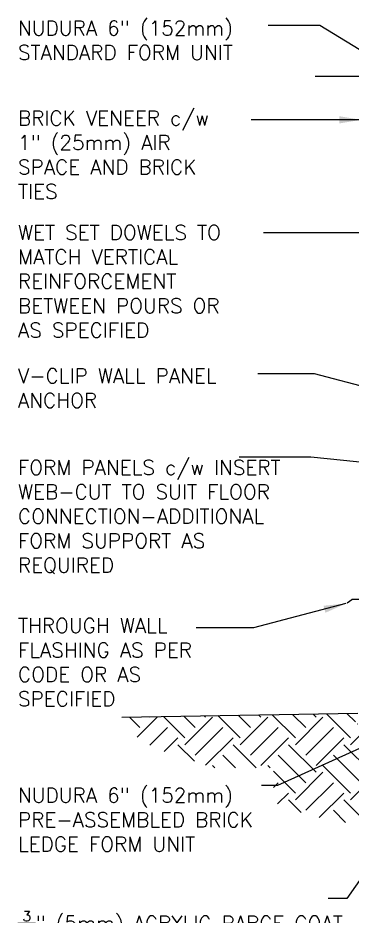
# Model space of a CAD drawing. Header units: inches. Extents: x 73.7 to 123.4, y 106.8 to 176.4.
# Drawn here: x 73.71 to 90.8, y 130.39 to 176.38 of the extents above; entities that cross this region are included whole.
import ezdxf

# ---------------------------------------------------------------- set-up
doc = ezdxf.new("R2010")
doc.units = ezdxf.units.IN
doc.header["$LTSCALE"] = 0.5
doc.header["$MEASUREMENT"] = 0
for name, color, linetype in [('HATCH', 12, 'Continuous'), ('LINE50', 5, 'Continuous'), ('LINE9', 9, 'Continuous'), ('TEXT', 4, 'Continuous')]:
    doc.layers.add(name, color=color, linetype=linetype)
doc.styles.add('DIM', font='romans.shx', dxfattribs={"width": 0.7})
doc.styles.add('ROMANS', font='romans.shx', dxfattribs={"height": 0.75})
doc.dimstyles.new('ext_12', dxfattribs={"dimscale": 12, "dimtxt": 0.09375, "dimasz": 0.09375, "dimexe": 0.09375, "dimexo": 0.0625, "dimgap": 0.0625, "dimtad": 1, "dimdec": 1, "dimzin": 3, "dimdsep": 46, "dimlunit": 4, "dimtxsty": 'DIM', "dimcen": 0.09, "dimdle": 0.09375, "dimclrt": 4, "dimadec": 0, "dimazin": 0, "dimtfac": 1, "dimtdec": 1, "dimtmove": 2, "dimatfit": 3, "dimfxl": 1, "dimfrac": 2, "dimtolj": 1, "dimtzin": 0, "dimarcsym": 0})

msp = doc.modelspace()

# ---------------------------------------------------------------- hatches: boundary and pattern name
at = {"layer": 'HATCH'}
h = msp.add_hatch(dxfattribs=at)
h.set_pattern_fill('EARTH', color=256, scale=8, angle=45, style=0)
h.set_pattern_definition([(45, (-12.8643, 61.7362), (2e-16, 2.828427), [2, -2]), (45, (-13.3946, 62.2665), (2e-16, 2.828427), [2, -2]), (45, (-13.925, 62.7968), (2e-16, 2.828427), [2, -2]), (135, (-13.925, 63.1504), (-2.828427, 4e-16), [2, -2]), (135, (-13.3946, 63.6807), (-2.828427, 4e-16), [2, -2]), (135, (-12.8643, 64.211), (-2.828427, 4e-16), [2, -2])])
h.paths.add_polyline_path([(87.327, 140.713), (78.61, 140.568), (78.789, 140.393), (78.971, 140.222), (79.154, 140.058), (79.34, 139.9), (79.529, 139.75), (79.72, 139.607), (79.913, 139.472), (80.109, 139.347), (80.307, 139.23), (80.508, 139.123), (80.711, 139.024), (80.915, 138.932), (81.121, 138.846), (81.327, 138.767), (81.534, 138.694), (81.742, 138.625), (81.95, 138.56), (82.157, 138.497), (82.366, 138.434), (82.575, 138.371), (82.784, 138.304), (82.864, 138.276)])
edge = h.paths.add_edge_path()
edge.add_line((83.607, 137.982), (86.774, 137.982))
edge.add_line((86.774, 137.982), (86.774, 136.232))
edge.add_line((86.774, 136.232), (86.886, 136.18))
edge.add_line((86.886, 136.18), (87.244, 136.029))
edge.add_line((87.244, 136.029), (87.65, 135.87))
edge.add_line((87.65, 135.87), (88.129, 135.706))
edge.add_line((88.129, 135.706), (88.706, 135.539))
edge.add_line((88.706, 135.539), (89.409, 135.374))
edge.add_line((89.409, 135.374), (90.265, 135.212))
edge.add_line((90.265, 135.212), (91.299, 135.056))
edge.add_line((91.299, 135.056), (92.54, 134.908))
edge.add_line((92.54, 134.908), (94.013, 134.773))
edge.add_line((94.013, 134.773), (91.562, 138.806))
edge.add_arc((96.053, 141.401), 5.188, 186.9549, 210.0236, ccw=False)
edge.add_line((90.904, 140.773), (87.327, 140.713))
edge.add_line((87.327, 140.713), (82.864, 138.276))
edge.add_line((82.864, 138.276), (82.995, 138.232))
edge.add_line((82.995, 138.232), (83.207, 138.153))
edge.add_line((83.207, 138.153), (83.421, 138.066))
edge.add_line((83.421, 138.066), (83.607, 137.982))

# ---------------------------------------------------------------- linework, layer by layer
at = {"layer": 'LINE50'}
msp.add_line((79.026, 140.575), (91.092, 140.776), dxfattribs=at)
at = {"layer": 'LINE9'}
for p, q in [((88.908, 173.401), (99.053, 173.401)), ((90.053, 173.401), (100.199, 173.401)), ((90.553, 146.438), (90.796, 146.605)), ((95.319, 146.605), (90.796, 146.605))]:
    msp.add_line(p, q, dxfattribs=at)

# ---------------------------------------------------------------- texts
at = {"layer": 'TEXT', "char_height": 0.75, "attachment_point": 4, "style": 'ROMANS'}
for s, insert, width in [('NUDURA 6" (152mm) STANDARD FORM UNIT', (73.709, 175.236), 14.89123), ('BRICK VENEER c/w 1" (25mm) AIR SPACE AND BRICK TIES', (73.709, 169.372), 12.02995), ('WET SET DOWELS TO MATCH VERTICAL REINFORCEMENT BETWEEN POURS OR AS SPECIFIED', (73.709, 162.895), 12.02995), ('V-CLIP WALL PANEL ANCHOR', (73.709, 157.424), 12.02995), ('FORM PANELS c/w INSERT WEB-CUT TO SUIT FLOOR CONNECTION-ADDITIONAL FORM SUPPORT AS REQUIRED', (73.709, 150.825), 15.18202), ('THROUGH WALL FLASHING AS PER CODE OR AS SPECIFIED', (73.709, 143.387), 12.02995), ('NUDURA 6" (152mm) PRE-ASSEMBLED BRICK LEDGE FORM UNIT', (73.709, 135.324), 13.21045), ('\\A1;{\\H0.7x;\\S3/16;}" (5mm) ACRYLIC PARGE COAT\\P\\PNUDURA WATERPROOF MEMBRANE', (73.709, 128.895), 16.03603)]:
    msp.add_mtext(s, dxfattribs=dict(at, insert=insert, width=width))

# ---------------------------------------------------------------- leaders
at = {"layer": 'TEXT'}
for points, override in [([(96.267, 171.642), (89.156, 175.998), (86.515, 175.998)], {"dimtad": 0}), ([(91.267, 171.163), (85.643, 171.163)], {"dimgap": 0.0625, "dimtad": 0}), ([(99.876, 165.372), (88.887, 165.372), (86.277, 165.372)], {"dimgap": 0.0625, "dimtad": 0}), ([(100.233, 155.151), (88.887, 158.152), (85.974, 158.152)], {"dimgap": 0.0625, "dimtad": 0}), ([(97.219, 153.025), (88.684, 153.889), (85.033, 153.889)], {"dimgap": 0.0625, "dimtad": 0}), ([(90.481, 146.39), (85.764, 145.144), (82.831, 145.144)], {"dimgap": 0.0625, "dimtad": 0})]:
    msp.add_leader(points, dimstyle='ext_12', override=override, dxfattribs=at)
for points in [[(93.015, 139.811), (86.995, 137.07), (86.17, 137.07)], [(93.522, 135.584), (90.532, 131.282), (89.573, 131.282)]]:
    msp.add_leader(points, dimstyle='ext_12', dxfattribs=at)

doc.saveas('drawing.dxf')
